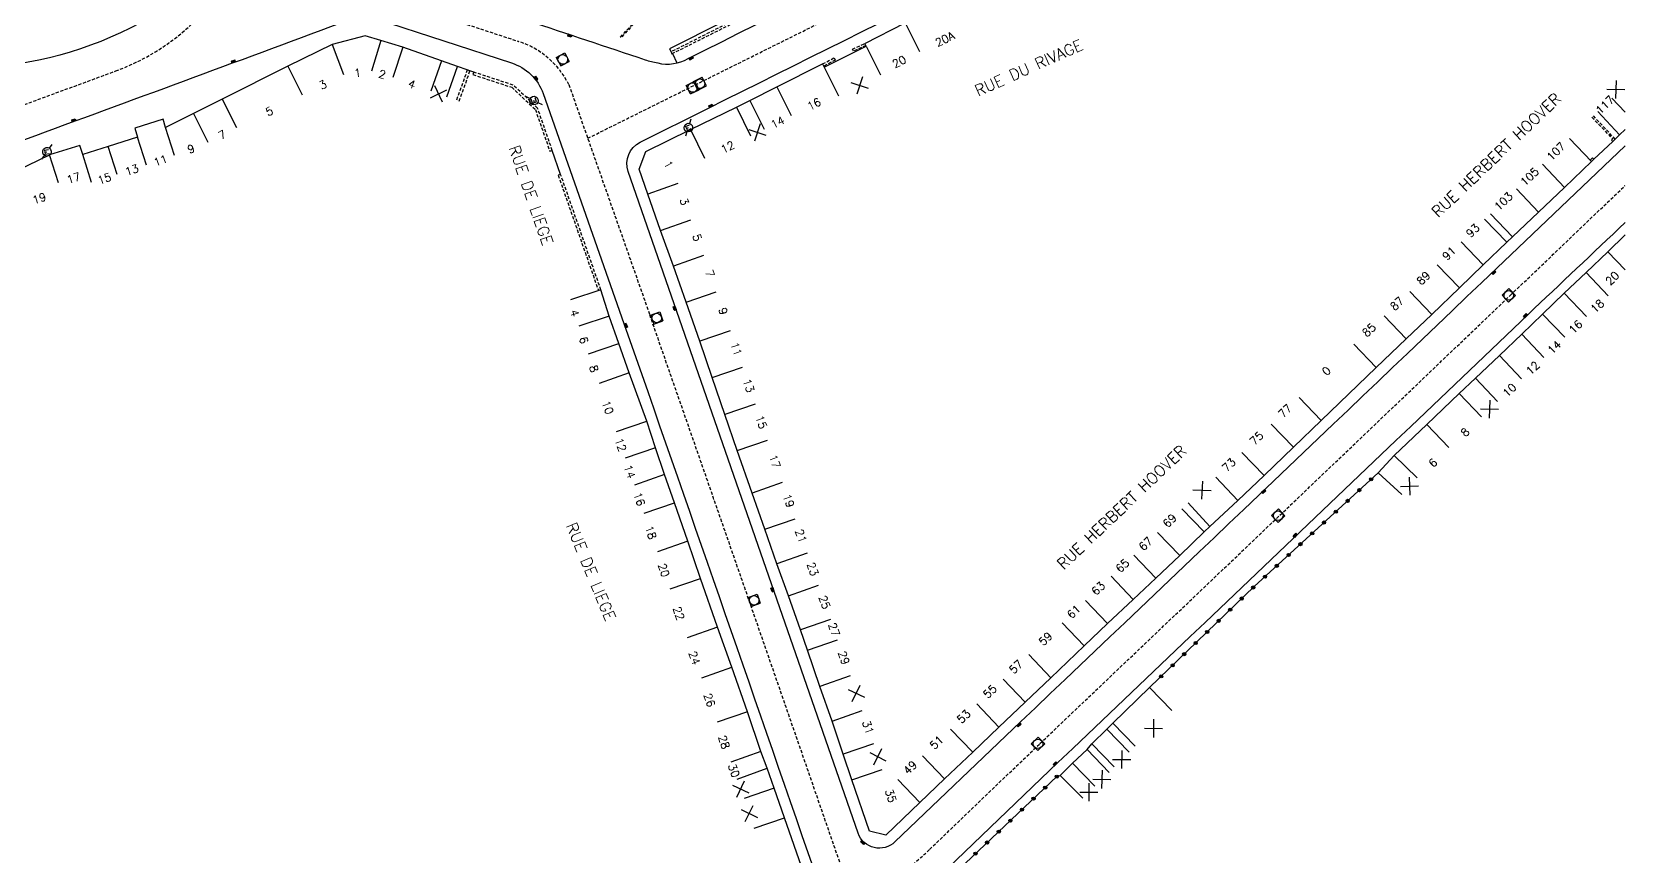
# Model space of a CAD drawing. Header units: millimetres. Extents: x 159999 to 161001, y 122000 to 123000.
# Drawn here: x 160751.1 to 161000, y 122411 to 122539.8 of the extents above; entities that cross this region are included whole.
import ezdxf
from ezdxf.enums import TextEntityAlignment as Align

# ---------------------------------------------------------------- set-up
doc = ezdxf.new("R2010")
doc.units = ezdxf.units.MM
doc.linetypes.add('DASHED', pattern=[0.75, 0.5, -0.25])
doc.layers.get('0').update_dxf_attribs({"linetype": 'CONTINUOUS'})
for name, color, linetype in [('W0001', 6, 'DASHED'), ('W0008', 7, 'CONTINUOUS'), ('W0100', 7, 'CONTINUOUS'), ('W0112', 1, 'DASHED'), ('W0322', 7, 'CONTINUOUS'), ('W0334', 7, 'CONTINUOUS'), ('W0400', 7, 'CONTINUOUS'), ('W0420', 7, 'CONTINUOUS'), ('W0471', 7, 'CONTINUOUS'), ('W0984', 7, 'CONTINUOUS'), ('W0989', 7, 'CONTINUOUS'), ('W0991', 7, 'CONTINUOUS'), ('W1102', 7, 'CONTINUOUS')]:
    doc.layers.add(name, color=color, linetype=linetype)
doc.styles.get("Standard").update_dxf_attribs({"font": 'romans.shx', "width": 0.85})

# ---------------------------------------------------------------- blocks, each defined once
blk = doc.blocks.new('T471')
for p, q in [((-0.333334, 0.333334), (-0.333334, -0.333334)), ((-0.333334, 0.333334), (0.333334, 0.333334)), ((-0.333334, 0), (0, 0)), ((0.500001, 0.500001), (1.000002, 1.000002)), ((-0.500001, -0.500001), (-1.000002, -1.000002)), ((-0.333334, -0.333334), (0.333334, -0.333334))]:
    blk.add_line(p, q)
blk.add_ellipse((0, 0), major_axis=(0.471405, 0.471405), ratio=1, start_param=5.4977871438, end_param=11.780972451)
blk = doc.blocks.new('t322o')
at = {"color": 0, "linetype": 'Continuous'}
for radius in [0.25, 0.15]:
    blk.add_circle((0, 0), radius, dxfattribs=at)
blk = doc.blocks.new('T400')
for p, q in [((-0.15, 0.3), (0.15, 0.3)), ((-0.15, -0.25), (-0.15, 0.3)), ((-0.15, 0.15), (0.15, 0.15)), ((-0.15, 0), (0.15, 0)), ((0.15, 0.3), (0.15, -0.25)), ((-0.15, -0.15), (0.15, -0.15)), ((-0.15, -0.25), (-0.15, -0.3)), ((-0.15, -0.3), (0.15, -0.3)), ((0.15, -0.3), (0.15, -0.25))]:
    blk.add_line(p, q)
blk = doc.blocks.new('T420')
for p, q in [((0.75, 0.75), (-0.75, 0.75)), ((-0.75, 0.75), (-0.75, -0.75)), ((0.75, 0.75), (0.75, -0.75)), ((0.75, -0.75), (-0.75, -0.75))]:
    blk.add_line(p, q)
blk.add_ellipse((0, 0), major_axis=(-0.53, 0.53), ratio=1, start_param=3.926991, end_param=10.210176)
blk = doc.blocks.new('t991o')
at = {"color": 0, "linetype": 'Continuous'}
for p, q in [((-1, 1), (1, -1)), ((-1, -1), (1, 1))]:
    blk.add_line(p, q, dxfattribs=at)

msp = doc.modelspace()

# ---------------------------------------------------------------- linework, layer by layer
at = {"layer": 'W0001'}
for points in [[(160749.97, 122528.46, 0.000278), (160764.24, 122533.71, 0.401337), (160785.49, 122577.18, -0.011959), (160755.83, 122678.55), (160750.03, 122705.97), (160750.6, 122733.6)], [(160837.96, 122523.19, 0.000185), (160939.99, 122574), (160979.02, 122593.58, -0.377436), (160987.94, 122591.13), (161000, 122572.88, 0.002664)], [(160784.17, 122552.43), (160827.16, 122538.32, -0.199951), (160835.01, 122531.58), (160847.62, 122495.67, -0.000812), (160879.52, 122403.7, -0.372147)], [(160751.78, 122340.5, 0.003205), (160804.08, 122366.21, 0.004033), (160849.64, 122388.79), (160879.32, 122403.6, 0.07557), (160891.37, 122412.09), (160908.59, 122428.61, 0.000708), (160982.04, 122498.63, 0.001089), (161000, 122515.82, -0.459981)]]:
    msp.add_lwpolyline(points, format="xyb", dxfattribs=at)
at = {"layer": 'W0008'}
for points in [[(160722.58, 122693.17, 0.005627), (160725.66, 122712.71), (160725.34, 122712.78, 0.041571), (160725.24, 122721.29), (160724.24, 122731.75), (160724.64, 122731.79), (160724.36, 122733.87, -0.710455), (160725.13, 122734.26, -0.000423), (160742.43, 122712.99, -0.146861), (160745.06, 122708.06, 0.007086), (160751.57, 122677.42, 0.011858), (160780.99, 122576.67, -0.248848), (160773.73, 122544.74, -0.115819), (160748.89, 122534.78)], [(160758.58, 122723.45, 0.156134), (160753.56, 122718.7, 0.195789), (160752.78, 122714.32), (160755.62, 122701.16), (160761.36, 122674.99), (160769.52, 122645.5, -0.001881), (160796.25, 122556.56, 0.273308), (160801.77, 122550.37), (160810.31, 122547.65, -0.000662), (160846.91, 122535.47, 0.038781), (160848.9, 122534.96, 0.192071), (160853.63, 122535.65, -0.000541), (160937.96, 122577.75, 0.002963), (160977.99, 122597.77, 0.370669), (160981.6, 122606.31)], [(160905.56, 122432.01), (160885.95, 122413.24, -0.546647), (160880.19, 122414.63), (160844.29, 122518, -0.376641), (160846.15, 122522.58), (160856.81, 122527.91, 0.000154), (160941.85, 122570.27), (160981.48, 122590.04, -0.356075), (160985.07, 122589.23, 0.00062), (161000, 122566.5, -0.356508)], [(160751.74, 122523.64, 0.000959), (160800.91, 122541.78, -0.169518), (160804.9, 122541.86), (160826.04, 122534.96, -0.236779), (160831, 122530.17), (160843.61, 122494.27, -0.000753), (160873.27, 122408.91, -0.369557), (160870.91, 122403.71, 0.000731), (160749.97, 122344.17, 0.000731)], [(161000, 122522), (160979.94, 122502.88, -0.000588), (160905.56, 122432.01)], [(160753.59, 122336.83, 0.003204), (160805.88, 122362.55, 0.004031), (160851.47, 122385.14), (160881.14, 122399.95, 0.07557), (160894.19, 122409.15), (160911.41, 122425.66, 0.000708), (160984.84, 122495.68, 0.000913), (161000, 122510.02, -0.454705)]]:
    msp.add_lwpolyline(points, format="xyb", dxfattribs=at)
at = {"layer": 'W0008', "flags": 128}
msp.add_lwpolyline([(160719.12, 122511.85), (160751.74, 122523.64)], dxfattribs=at)
at = {"layer": 'W0100'}
for points in [[(160930.75, 122465.29), (160934.25, 122461.71), (160930.44, 122457.99), (160926.68, 122454.44), (160923.15, 122451.1), (160919.15, 122447.35), (160915.51, 122443.86), (160910.31, 122438.89), (160906.28, 122435.07), (160902.19, 122431.18), (160898.09, 122427.26), (160893.71, 122423.09), (160889.83, 122419.39), (160884.52, 122414.32), (160881.95, 122414.94), (160879.2, 122422.97), (160877.88, 122426.98), (160876.13, 122432.13), (160874.23, 122437.54), (160872.26, 122443.2), (160871.17, 122446.38), (160869.3, 122451.7), (160867.5, 122456.69), (160865.62, 122462.09), (160863.63, 122467.74), (160861.31, 122474.39), (160859.37, 122480.05), (160857.39, 122485.81), (160855.46, 122491.49), (160853.32, 122497.57), (160851.35, 122503.21), (160849.35, 122508.78), (160847.33, 122514.47), (160845.98, 122518.36), (160847.05, 122521.12), (160854.01, 122524.56), (160861.17, 122528.05), (160863.26, 122529.1), (160867.47, 122531.21), (160874.64, 122534.8), (160874.91, 122534.28), (160881.46, 122537.56), (160881.23, 122538.01), (160887.52, 122541.21)], [(160815.93, 122529.69), (160817.6, 122534.4), (160815.13, 122535.28), (160809.08, 122537.45), (160805.62, 122538.48), (160803.2, 122539.2), (160798.06, 122537.87), (160791.14, 122534.45), (160780.85, 122529.32), (160776.36, 122527.06), (160772.03, 122524.89), (160771.63, 122526.16), (160767.21, 122524.76), (160767.65, 122523.36), (160763.07, 122521.92), (160759.09, 122520.66), (160758.65, 122522.06), (160753.9, 122520.62)], [(160995.71, 122527.36), (160999.13, 122523.72), (161000, 122524.54)], [(160991.3, 122523.15), (160994.76, 122519.54), (160990.55, 122515.51), (160986.47, 122511.65), (160982.41, 122507.79), (160978.96, 122511.41)], [(160978.04, 122510.54), (160981.52, 122506.94), (160977.84, 122503.4), (160974.13, 122499.83), (160969.81, 122495.66), (160965.81, 122491.83), (160961.09, 122487.4), (160952.53, 122479.08), (160948.18, 122474.91), (160943.6, 122470.5), (160939.51, 122466.57), (160935.11, 122462.53), (160931.73, 122466.21)], [(160965.13, 122467.55), (160961.44, 122470.92), (160963.92, 122473.63), (160969.02, 122478.48), (160974.1, 122483.32), (160976.62, 122485.7), (160980.35, 122489.24), (160983.85, 122492.58), (160987.11, 122495.71), (160990.5, 122498.97), (160993.89, 122502.2), (160997.28, 122505.46), (161000, 122508.08)], [(160871.7, 122408.35), (160868.71, 122417), (160867.1, 122421.67), (160865.98, 122424.76), (160865.02, 122427.39), (160862.92, 122433.58), (160860.47, 122440.54), (160858.21, 122446.79), (160855.56, 122454.43), (160853.58, 122460.22), (160851.49, 122466.25), (160849.97, 122470.64), (160848.52, 122474.82), (160847.17, 122479.01), (160844.45, 122486.55), (160842.82, 122491.15), (160841.33, 122495.41), (160840.02, 122499.49), (160835.26, 122497.96)], [(160923.46, 122428.22), (160919.98, 122431.82), (160925.73, 122437.37), (160929.21, 122433.77)], [(160920.18, 122424.98), (160916.69, 122428.56), (160919.04, 122430.84), (160922.53, 122427.26)], [(160915.3, 122420.1), (160911.75, 122423.62), (160913.66, 122425.54), (160915.95, 122427.71), (160919.39, 122424.08)]]:
    msp.add_lwpolyline(points, dxfattribs=at)
at = {"layer": 'W0100', "flags": 128}
msp.add_lwpolyline([(160658.46, 122472.23), (160669.74, 122481.05), (160676.77, 122486.3), (160683.89, 122491.43), (160691.96, 122497.22), (160705.79, 122502.25), (160711.63, 122504.49), (160726.64, 122509.9), (160733.36, 122512.36), (160747.23, 122517.39), (160753.9, 122520.62)], dxfattribs=at)
at = {"layer": 'W0112'}
for points in [[(160950.64, 122586.33), (160950.6, 122586.43), (160956.85, 122589.59), (160956.58, 122590.13), (160949.56, 122586.68), (160949.66, 122586.46), (160892.45, 122557.64), (160850.98, 122536.69), (160851.11, 122536.4)], [(160843.06, 122539), (160857.45, 122554.21), (160857.53, 122554.14), (160843.14, 122538.93)], [(160820.03, 122533.14), (160826.09, 122531.16), (160829.78, 122527.69), (160832.04, 122521.16), (160832.42, 122521.29), (160830.12, 122527.92), (160826.3, 122531.51), (160820.16, 122533.52)]]:
    msp.add_lwpolyline(points, close=True, dxfattribs=at)
for points in [[(160881.4, 122537.67), (160879.45, 122536.78), (160879.3, 122537.13), (160881.23, 122538.01)], [(160874.64, 122534.8), (160876.45, 122535.76), (160876.62, 122535.42), (160874.81, 122534.46)], [(160817.89, 122529), (160819.56, 122533.71), (160819.15, 122533.88), (160817.47, 122529.17)], [(160994.82, 122526.49), (160998.04, 122523.06), (160997.89, 122522.92), (160998.1, 122522.71), (160998.46, 122523.05), (160995.04, 122526.69)], [(160994.76, 122519.54), (160995.11, 122519.91), (160994.89, 122520.12), (160994.55, 122519.76)], [(160840.02, 122499.49), (160833.73, 122517.54), (160833.35, 122517.41), (160839.64, 122499.37)]]:
    msp.add_lwpolyline(points, dxfattribs=at)
at = {"layer": 'W0322'}
for points in [[(160925.73, 122437.37), (160942.07, 122453.16), (160961.44, 122470.92)], [(160851.45, 122383.51), (160874.86, 122395.78), (160891.8, 122405.05), (160911.3, 122423.51), (160911.75, 122423.62)]]:
    msp.add_lwpolyline(points, dxfattribs=at)
at = {"layer": 'W0334'}
for p, q in [((160819.15, 122533.88), (160817.6, 122534.4)), ((160820.16, 122533.52), (160819.56, 122533.71)), ((160995.11, 122519.91), (160998.1, 122522.71)), ((160998.46, 122523.05), (160999.13, 122523.72)), ((160833.73, 122517.54), (160832.42, 122521.29)), ((160981.52, 122506.94), (160982.41, 122507.79)), ((160934.25, 122461.71), (160935.11, 122462.53)), ((160919.04, 122430.84), (160919.98, 122431.82)), ((160915.95, 122427.71), (160916.69, 122428.56))]:
    msp.add_line(p, q, dxfattribs=at)
for points in [[(160949.56, 122586.68), (160949.43, 122586.93), (160892.22, 122558.11), (160850.75, 122537.16), (160850.98, 122536.69)], [(160851.19, 122536.44), (160851.87, 122534.96)]]:
    msp.add_lwpolyline(points, dxfattribs=at)
at = {"layer": 'W1102'}
for p, q in [((160887.52, 122541.21), (160889.76, 122536.74)), ((160798.06, 122537.87), (160799.81, 122533.16)), ((160805.62, 122538.48), (160804.19, 122533.69)), ((160881.46, 122537.56), (160883.7, 122533.09)), ((160809.08, 122537.45), (160807.53, 122532.7)), ((160815.13, 122535.28), (160813.44, 122530.57)), ((160791.14, 122534.45), (160793.37, 122529.97)), ((160874.91, 122534.28), (160877.15, 122529.81)), ((160867.47, 122531.21), (160869.71, 122526.74)), ((160780.85, 122529.32), (160783.09, 122524.85)), ((160861.17, 122528.05), (160863.39, 122523.56)), ((160863.26, 122529.1), (160865.51, 122524.63)), ((161000, 122527.29), (160997.94, 122529.46)), ((160776.36, 122527.06), (160778.61, 122522.59)), ((160769.04, 122518.97), (160767.65, 122523.36)), ((160773.42, 122520.5), (160772.03, 122524.89)), ((160854.01, 122524.56), (160856.22, 122520.07)), ((160755.28, 122516.23), (160753.9, 122520.62)), ((160760.47, 122516.27), (160759.09, 122520.66)), ((160764.46, 122517.52), (160763.07, 122521.92)), ((160990.55, 122515.51), (160987.1, 122519.13)), ((160852.05, 122516.12), (160847.33, 122514.47)), ((160986.47, 122511.65), (160983.03, 122515.28)), ((160849.35, 122508.78), (160854.06, 122510.46)), ((160977.84, 122503.4), (160974.37, 122507)), ((160997.28, 122505.46), (161000, 122502.64)), ((160856.06, 122504.88), (160851.35, 122503.21)), ((160974.13, 122499.83), (160970.66, 122503.43)), ((160997.35, 122498.58), (160993.89, 122502.2)), ((160853.32, 122497.57), (160858.04, 122499.22)), ((160969.81, 122495.66), (160966.35, 122499.26)), ((160990.5, 122498.97), (160993.95, 122495.35)), ((160841.33, 122495.41), (160836.59, 122493.82)), ((160965.81, 122491.83), (160962.37, 122495.46)), ((160990.58, 122492.11), (160987.11, 122495.71)), ((160860.19, 122493.13), (160855.46, 122491.49)), ((160838.1, 122489.49), (160842.82, 122491.15)), ((160961.09, 122487.4), (160957.63, 122491.01)), ((160983.85, 122492.58), (160987.31, 122488.96)), ((160983.8, 122485.62), (160980.35, 122489.24)), ((160844.45, 122486.55), (160839.74, 122484.87)), ((160857.39, 122485.81), (160862.13, 122487.43)), ((160976.62, 122485.7), (160980.06, 122482.07)), ((160977.54, 122479.69), (160974.1, 122483.32)), ((160864.1, 122481.67), (160859.37, 122480.05)), ((160952.53, 122479.08), (160949.06, 122482.67)), ((160842.43, 122477.39), (160847.17, 122479.01)), ((160948.18, 122474.91), (160944.72, 122478.51)), ((160969.02, 122478.48), (160972.46, 122474.86)), ((160861.31, 122474.39), (160866.03, 122476.03)), ((160848.52, 122474.82), (160843.78, 122473.23)), ((160943.6, 122470.5), (160940.14, 122474.11)), ((160967.49, 122470.12), (160963.92, 122473.63)), ((160849.97, 122470.64), (160845.25, 122469)), ((160868.35, 122469.39), (160863.63, 122467.74)), ((160939.51, 122466.57), (160936.08, 122470.22)), ((160846.77, 122464.62), (160851.49, 122466.25)), ((160865.62, 122462.09), (160870.34, 122463.74)), ((160930.44, 122457.99), (160926.97, 122461.59)), ((160853.58, 122460.22), (160848.85, 122458.59)), ((160872.21, 122458.36), (160867.5, 122456.69)), ((160926.68, 122454.44), (160923.24, 122458.07)), ((160850.83, 122452.8), (160855.56, 122454.43)), ((160869.3, 122451.7), (160874.01, 122453.38)), ((160923.15, 122451.1), (160919.73, 122454.75)), ((160919.15, 122447.35), (160915.7, 122450.98)), ((160875.89, 122448.02), (160871.17, 122446.38)), ((160858.21, 122446.79), (160853.5, 122445.12)), ((160915.51, 122443.86), (160912.05, 122447.47)), ((160872.26, 122443.2), (160876.99, 122444.84)), ((160855.76, 122438.86), (160860.47, 122440.54)), ((160910.31, 122438.89), (160906.87, 122442.51)), ((160878.95, 122439.18), (160874.23, 122437.54)), ((160906.28, 122435.07), (160902.84, 122438.69)), ((160862.92, 122433.58), (160858.2, 122431.95)), ((160876.13, 122432.13), (160880.85, 122433.76)), ((160902.19, 122431.18), (160898.74, 122434.8)), ((160898.09, 122427.26), (160894.64, 122430.88)), ((160882.62, 122428.57), (160877.88, 122426.98)), ((160865.02, 122427.39), (160860.3, 122425.73)), ((160893.71, 122423.09), (160890.26, 122426.71)), ((160861.28, 122423.05), (160865.98, 122424.76)), ((160879.2, 122422.97), (160883.94, 122424.56)), ((160913.66, 122425.54), (160917.15, 122421.97)), ((160867.1, 122421.67), (160862.39, 122420.01)), ((160889.83, 122419.39), (160886.38, 122423.01)), ((160863.98, 122415.37), (160868.71, 122417))]:
    msp.add_line(p, q, dxfattribs=at)

# ---------------------------------------------------------------- block references
at = {"layer": 'W0322'}
for p, rotation in [((160958.49, 122468.22), 42.5233978007429), ((160960.33, 122469.91), 42.5233978007429), ((160956.65, 122466.53), 42.5233978007429), ((160952.96, 122463.15), 42.5233978007429), ((160954.81, 122464.84), 42.5233978007429), ((160951.12, 122461.46), 42.5233978007429), ((160947.44, 122458.08), 42.5233978007429), ((160949.28, 122459.77), 42.5233978007429), ((160945.59, 122456.39), 42.5233978007429), ((160941.91, 122453), 44.02138877980229), ((160943.75, 122454.7), 42.5233978007429), ((160940.11, 122451.27), 44.02138877980229), ((160936.52, 122447.79), 44.02138877980229), ((160938.32, 122449.53), 44.02138877980229), ((160934.72, 122446.05), 44.02138877980229), ((160932.92, 122444.32), 44.02138877980229), ((160929.33, 122440.84), 44.02138877980229), ((160931.13, 122442.58), 44.02138877980229), ((160927.53, 122439.11), 44.02138877980229), ((160911.23, 122423.45), 43.4523558811111), ((160909.42, 122421.73), 43.4523558811111), ((160905.79, 122418.29), 43.4523558811111), ((160907.6, 122420.01), 43.4523558811111), ((160903.97, 122416.57), 43.4523558811111), ((160900.34, 122413.14), 43.4523558811111), ((160902.16, 122414.85), 43.4523558811111), ((160898.53, 122411.42), 43.4523558811111)]:
    msp.add_blockref('t322o', p, dxfattribs=dict(at, rotation=rotation))
at = {"layer": 'W0400'}
for p, rotation in [((160835.12, 122539.23), 251.54599939087), ((160782.58, 122535.19), 289.94825180714), ((160854.1, 122535.7), 296.523723869288), ((160829.85, 122532.55), 38.10791654107976), ((160857.18, 122528.24), 296.468794876798), ((160757.67, 122526), 290.207177630642), ((160979.48, 122502.22), 133.6494267256118), ((160851.54, 122496.64), 19.11345075111807), ((160984.42, 122495.5), 133.677331663116), ((160843.91, 122493.92), 199.212435068684), ((160943.54, 122467.98), 133.5820718506634), ((160948.45, 122461.15), 133.5961733934577), ((160866.81, 122452.66), 19.22120278896196), ((160905.33, 122431.54), 133.6133349483786), ((160910.96, 122425.45), 133.7531088756833), ((160880.91, 122413.18), 226.5289069894639)]:
    msp.add_blockref('T400', p, dxfattribs=dict(at, rotation=rotation))
at = {"layer": 'W0420'}
for p, rotation in [((160834.06, 122535.51), 117.986443414113), ((160855.5, 122531.72), 206.523723869288), ((160854.34, 122531.12), 206.523723869288), ((160981.83, 122498.64), 43.67733166311599), ((160848.74, 122495.11), 109.096777221949), ((160945.81, 122464.21), 43.5961733934577), ((160863.95, 122450.99), 109.096777221949), ((160908.28, 122428.57), 43.7531088756833)]:
    msp.add_blockref('T420', p, dxfattribs=dict(at, rotation=rotation))
at = {"layer": 'W0471'}
for p, rotation in [((160829.55, 122529.08), 109.120436823849), ((160853.68, 122524.87), 26.3012299519028), ((160753.48, 122521.08), 9.171089999999984)]:
    msp.add_blockref('T471', p, dxfattribs=dict(at, rotation=rotation))
at = {"layer": 'W0991'}
for p, rotation in [((160880.42, 122531.45), 296.6288633332145), ((160814.69, 122530.13), 70.4454289755822), ((160998.54, 122530.83), 313.5245604776854), ((160864.45, 122524.1), 296.7449500316493), ((160978.8, 122480.88), 313.3532028893902), ((160933.91, 122468.22), 312.5941775442328), ((160966.31, 122468.84), 317.5068238362396), ((160879.9, 122436.47), 19.29826057918995), ((160926.33, 122431), 313.9894353477012), ((160883.28, 122426.56), 18.18545809439309), ((160921.36, 122426.12), 314.2830817357449), ((160918.27, 122423.02), 313.4363496146132), ((160861.84, 122421.53), 19.94728257714566), ((160916.22, 122421.03), 315.1748959116043), ((160863.18, 122417.69), 18.96927683295305)]:
    msp.add_blockref('t991o', p, dxfattribs=dict(at, rotation=rotation))

# ---------------------------------------------------------------- texts
at = {"layer": 'W0984'}
msp.add_text('19', height=1.25, rotation=17.1295, dxfattribs=at).set_placement((160752.29, 122513.81), align=Align.MIDDLE)
at = {"layer": 'W0989'}
for s, rotation, p in [('RUE DU RIVAGE', 24.0757, (160906.86, 122534.21)), ('RUE HERBERT HOOVER', 43.6765, (160979.88, 122520.57)), ('RUE DE LIEGE', 289.1761, (160829.09, 122514.31)), ('RUE HERBERT HOOVER', 43.6765, (160921.37, 122465.55)), ('RUE DE LIEGE', 292.5449, (160838.47, 122455.48))]:
    msp.add_text(s, height=1.75, rotation=rotation, dxfattribs=at).set_placement(p, align=Align.MIDDLE)
at = {"layer": 'W0991'}
for s, rotation, p in [('20A', 26.1182, (160893.74, 122538.69)), ('20', 26.6289, (160886.61, 122535.16)), ('1', 6.8706, (160802, 122533.42)), ('2', 343.5497, (160805.86, 122533.19)), ('3', 26.2956, (160796.59, 122531.56)), ('4', 340.2126, (160810.49, 122531.64)), ('5', 26.4895, (160788.23, 122527.41)), ('16', 26.6289, (160873.3, 122528.54)), ('117', 43.2108, (160996.83, 122528.41)), ('14', 26.6738, (160867.61, 122525.69)), ('7', 26.7517, (160780.85, 122523.72)), ('12', 25.9578, (160859.81, 122521.82)), ('11', 19.2232, (160771.23, 122519.73)), ('9', 22.006, (160776.01, 122521.54)), ('107', 43.8054, (160989.2, 122521.14)), ('17', 17.5059, (160757.65, 122516.97)), ('15', 17.5059, (160762.47, 122516.89)), ('13', 17.5059, (160766.75, 122518.24)), ('1', 296.3012, (160850.57, 122519.12)), ('105', 43.4231, (160985.07, 122517.2)), ('3', 289.531, (160853.05, 122513.29)), ('103', 43.5168, (160981, 122513.34)), ('5', 289.7357, (160855.06, 122507.67)), ('93', 43.9704, (160976.21, 122508.77)), ('91', 43.8924, (160972.51, 122505.21)), ('7', 289.2537, (160857.05, 122502.05)), ('89', 44.0464, (160968.5, 122501.34)), ('20', 43.8971, (160998, 122501.33)), ('87', 43.6524, (160964.36, 122497.36)), ('18', 43.594, (160995.65, 122496.97)), ('4', 287.8213, (160835.92, 122495.89)), ('9', 289.4364, (160859.11, 122496.17)), ('85', 43.2001, (160960, 122493.24)), ('16', 43.8922, (160992.26, 122493.73)), ('6', 289.257, (160837.34, 122491.65)), ('11', 288.7888, (160861.16, 122490.28)), ('14', 43.896, (160988.94, 122490.53)), ('12', 43.612, (160985.56, 122487.29)), ('8', 289.5326, (160838.92, 122487.18)), ('13', 288.8961, (160863.11, 122484.55)), ('0', 44.2052, (160953.34, 122486.84)), ('10', 43.5336, (160981.93, 122483.84)), ('10', 289.8241, (160841.09, 122481.13)), ('77', 43.8139, (160946.89, 122480.59)), ('15', 288.9199, (160865.06, 122478.85)), ('8', 43.5806, (160975, 122477.27)), ('12', 287.9297, (160843.11, 122475.31)), ('75', 43.8542, (160942.43, 122476.31)), ('17', 289.256, (160867.19, 122472.71)), ('73', 43.8355, (160938.11, 122472.16)), ('6', 43.5799, (160969.98, 122472.49)), ('14', 289.1147, (160844.51, 122471.11)), ('16', 289.1265, (160846.01, 122466.81)), ('19', 289.4042, (160869.34, 122466.57)), ('69', 44.3482, (160928.86, 122463.44)), ('18', 289.0802, (160847.81, 122461.6)), ('21', 289.1413, (160871.27, 122461.05)), ('67', 43.371, (160925.11, 122459.83)), ('20', 288.8886, (160849.84, 122455.7)), ('23', 289.9538, (160873.11, 122455.87)), ('65', 43.3683, (160921.48, 122456.41)), ('63', 43.1521, (160917.71, 122452.86)), ('25', 289.2647, (160874.95, 122450.7)), ('22', 289.1534, (160852.17, 122448.96)), ('61', 43.8622, (160913.88, 122449.22)), ('27', 289.0321, (160876.44, 122446.43)), ('59', 43.6873, (160909.46, 122444.99)), ('24', 289.8692, (160854.63, 122441.99)), ('29', 289.1795, (160877.97, 122442.01)), ('57', 43.4862, (160904.85, 122440.6)), ('26', 289.4043, (160856.98, 122435.4)), ('55', 43.5873, (160900.79, 122436.75)), ('53', 43.6518, (160896.69, 122432.84)), ('31', 288.7804, (160881.74, 122431.16)), ('28', 288.7253, (160859.25, 122428.84)), ('51', 43.5976, (160892.45, 122428.79)), ('49', 43.6862, (160888.32, 122424.86)), ('30', 290.0387, (160860.79, 122424.39)), ('35', 288.1855, (160885.29, 122420.45))]:
    msp.add_text(s, height=1.25, rotation=rotation, dxfattribs=at).set_placement(p, align=Align.MIDDLE)

doc.saveas('drawing.dxf')
